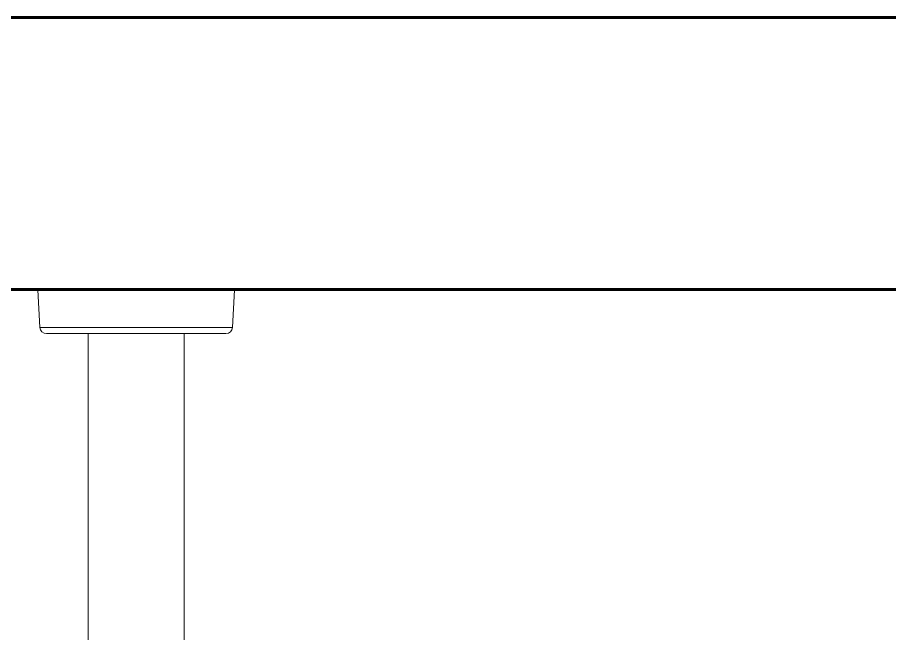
# Model space of a CAD drawing. Header units: millimetres. Extents: x 72 to 2826, y -203 to 794.
# Drawn here: x 1756.9444 to 1757.2649, y 385.1537 to 385.3801 of the extents above; entities that cross this region are included whole.
import ezdxf

# ---------------------------------------------------------------- set-up
doc = ezdxf.new("R2010")
doc.units = ezdxf.units.MM
doc.layers.add('envolvente', color=164, linetype='Continuous', lineweight=60)
doc.layers.add('mobiliario', color=252, linetype='Continuous', lineweight=9)

# ---------------------------------------------------------------- blocks, each defined once
blk = doc.blocks.new('110-32-planta')
at = {"layer": 'mobiliario'}
for p, q in [((7.66431, 4.26361), (7.59212, 4.26361)), ((7.59284, 4.24976), (7.59212, 4.26361)), ((7.66358, 4.24976), (7.66431, 4.26361)), ((7.66358, 4.24976), (7.59284, 4.24976)), ((7.59524, 4.24749), (7.66119, 4.24749)), ((7.61061, 4.12281), (7.61061, 4.24749)), ((7.64581, 4.12281), (7.64581, 4.24749))]:
    blk.add_line(p, q, dxfattribs=at)
for centre, start, end in [((7.59524, 4.24989), 183, 270), ((7.66119, 4.24989), 270, 357)]:
    blk.add_arc(centre, 0.0024, start, end, dxfattribs=at)

msp = doc.modelspace()

# ---------------------------------------------------------------- linework, layer by layer
at = {"layer": 'envolvente'}
for p, q in [((1759.87387, 385.38009), (1755.59887, 385.38009)), ((1757.59887, 385.28009), (1756.64887, 385.28009))]:
    msp.add_line(p, q, dxfattribs=at)

# ---------------------------------------------------------------- block references
msp.add_blockref('110-32-planta', (1749.35983, 381.01647))

doc.saveas('drawing.dxf')
